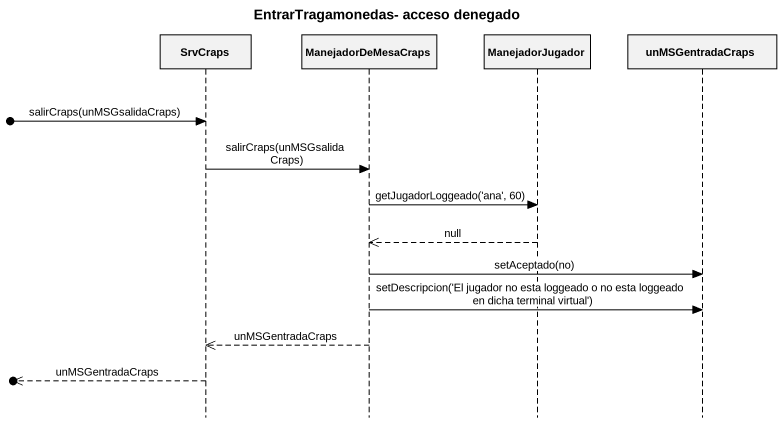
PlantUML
@startuml
title EntrarTragamonedas- acceso denegado
hide footbox
participant SrvCraps
participant ManejadorDeMesaCraps
participant ManejadorJugador
participant unMSGentradaCraps

[o-> SrvCraps : salirCraps(unMSGsalidaCraps)
SrvCraps -> ManejadorDeMesaCraps : salirCraps(unMSGsalidaCraps)
ManejadorDeMesaCraps -> ManejadorJugador : getJugadorLoggeado('ana', 60)
ManejadorJugador -->> ManejadorDeMesaCraps : null
ManejadorDeMesaCraps -> unMSGentradaCraps : setAceptado(no)
ManejadorDeMesaCraps -> unMSGentradaCraps : setDescripcion('El jugador no esta loggeado o no esta loggeado en dicha terminal virtual')
ManejadorDeMesaCraps -->> SrvCraps : unMSGentradaCraps
[o<<-- SrvCraps : unMSGentradaCraps
@enduml
